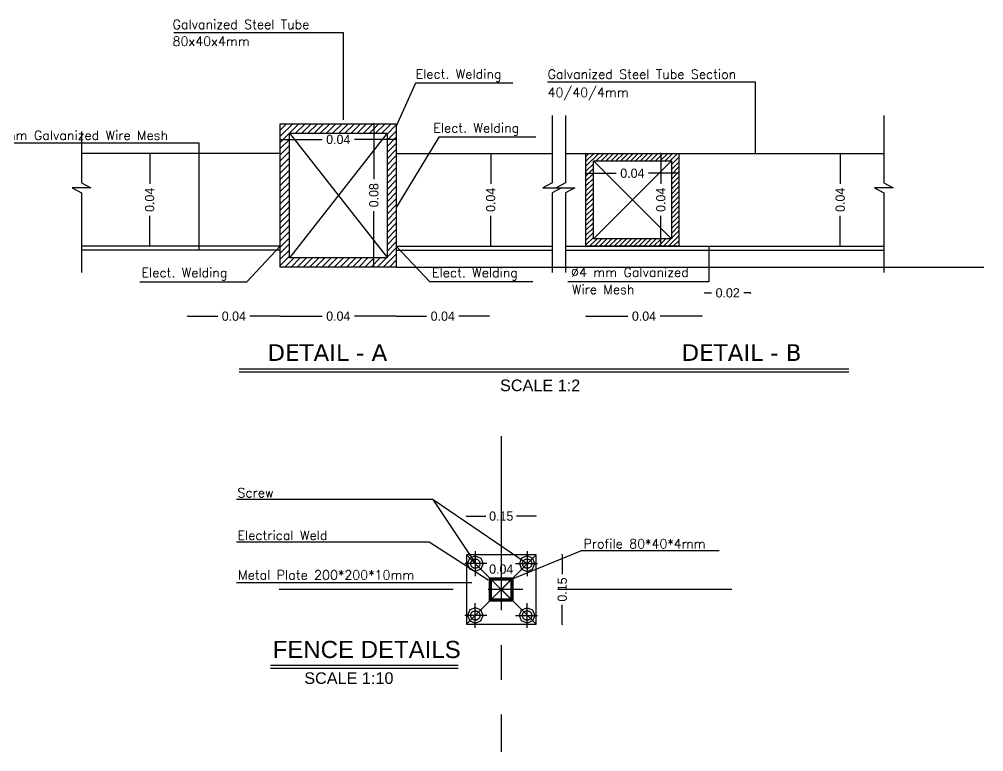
# Model space of a CAD drawing. Extents: x 151242 to 151523, y 158752 to 159354.
# Drawn here: x 151377.65 to 151398.43, y 158833.25 to 158849.04 of the extents above; entities that cross this region are included whole.
import ezdxf

# ---------------------------------------------------------------- set-up
doc = ezdxf.new("R2010")
doc.units = 0
doc.header["$LTSCALE"] = 3
doc.header["$MEASUREMENT"] = 0
doc.header["$PDMODE"] = 2
doc.header["$PDSIZE"] = 0.03
doc.linetypes.add('CENTER', pattern=[2, 1.25, -0.25, 0.25, -0.25])
doc.linetypes.add('HIDDEN', pattern=[9.525, 6.35, -3.175])
doc.layers.get('0').update_dxf_attribs({"linetype": 'CONTINUOUS'})
doc.layers.get('DEFPOINTS').update_dxf_attribs({"linetype": 'CONTINUOUS'})
doc.layers.add('1622', color=7, linetype='HIDDEN')
doc.layers.add('TEXTS', color=1, linetype='CONTINUOUS')
doc.styles.add('FUTURA', font='SAS_____.PFB')
doc.styles.add('ROMANS', font='romans.shx')
doc.styles.add('VERDANA', font='verdana.ttf', dxfattribs={"height": 0.25})
doc.dimstyles.new('1.10', dxfattribs={"dimtxt": 0.2, "dimasz": 0.01, "dimexe": 0, "dimexo": 0, "dimgap": 0.08, "dimtad": 0, "dimlfac": 0.1, "dimzin": 0, "dimdsep": 46, "dimtxsty": 'Standard', "dimblk1": 'OBLIQUE', "dimblk2": 'OBLIQUE', "dimsah": 1, "dimcen": 0, "dimse1": 1, "dimse2": 1, "dimclrd": 256, "dimclre": 256, "dimclrt": 4, "dimadec": 0, "dimazin": 0, "dimtfac": 5.555556, "dimtix": 1, "dimtofl": 0, "dimtmove": 2, "dimatfit": 3, "dimldrblk": 'OBLIQUE', "dimfxl": 1, "dimtolj": 1, "dimtzin": 0, "dimarcsym": 0})
doc.dimstyles.new('1.2m', dxfattribs={"dimtxt": 0.2, "dimasz": 0.01, "dimexe": 0, "dimexo": 0, "dimgap": 0.08, "dimtad": 0, "dimlfac": 0.02, "dimzin": 0, "dimdsep": 46, "dimtxsty": 'Standard', "dimblk1": 'OBLIQUE', "dimblk2": 'OBLIQUE', "dimsah": 1, "dimcen": 0, "dimse1": 1, "dimse2": 1, "dimclrd": 256, "dimclre": 256, "dimclrt": 4, "dimadec": 0, "dimazin": 0, "dimtfac": 5.555556, "dimtix": 1, "dimtofl": 0, "dimtmove": 2, "dimatfit": 3, "dimldrblk": 'OBLIQUE', "dimfxl": 1, "dimtolj": 1, "dimtzin": 0, "dimarcsym": 0})

# ---------------------------------------------------------------- blocks, each defined once
blk = doc.blocks.new('_OBLIQUE')
at = {"color": 0, "linetype": 'ByBlock'}
blk.add_line((-0.5, -0.5), (0.5, 0.5), dxfattribs=at)
blk = doc.blocks.new('*D778')
at = {"layer": '1622', "lineweight": -2, "ltscale": 10, "transparency": 16777216}
for p, q in [((151385.774, 158842.639), (151386.427, 158842.639)), ((151387.774, 158842.639), (151387.121, 158842.639))]:
    blk.add_line(p, q, dxfattribs=at)
at = {"layer": 'DEFPOINTS', "color": 0, "ltscale": 10, "transparency": 16777216}
for p in [(151385.774, 158844.472), (151387.774, 158844.472), (151387.774, 158842.639)]:
    blk.add_point(p, dxfattribs=at)
at = {"layer": '1622', "lineweight": -2, "ltscale": 10, "transparency": 16777216, "xscale": 0.01, "yscale": 0.01, "zscale": 0.01, "rotation": 180}
blk.add_blockref('_OBLIQUE', (151385.774, 158842.639), dxfattribs=at)
at = {"layer": '1622', "lineweight": -2, "ltscale": 10, "transparency": 16777216, "xscale": 0.01, "yscale": 0.01, "zscale": 0.01}
blk.add_blockref('_OBLIQUE', (151387.774, 158842.639), dxfattribs=at)
at = {"layer": '1622', "color": 4, "ltscale": 10, "transparency": 16777216, "insert": (151386.774, 158842.639), "char_height": 0.2, "attachment_point": 5}
blk.add_mtext('\\A1;0.04', dxfattribs=at)
blk = doc.blocks.new('*D779')
at = {"layer": '1622', "lineweight": -2, "ltscale": 10, "transparency": 16777216}
for p, q in [((151383.274, 158842.639), (151384.177, 158842.639)), ((151385.774, 158842.639), (151384.871, 158842.639))]:
    blk.add_line(p, q, dxfattribs=at)
at = {"layer": 'DEFPOINTS', "color": 0, "ltscale": 10, "transparency": 16777216}
for p in [(151383.274, 158844.222), (151385.774, 158844.222), (151383.274, 158842.639)]:
    blk.add_point(p, dxfattribs=at)
at = {"layer": '1622', "lineweight": -2, "ltscale": 10, "transparency": 16777216, "xscale": 0.01, "yscale": 0.01, "zscale": 0.01, "rotation": 180}
blk.add_blockref('_OBLIQUE', (151383.274, 158842.639), dxfattribs=at)
at = {"layer": '1622', "lineweight": -2, "ltscale": 10, "transparency": 16777216, "xscale": 0.01, "yscale": 0.01, "zscale": 0.01}
blk.add_blockref('_OBLIQUE', (151385.774, 158842.639), dxfattribs=at)
at = {"layer": '1622', "color": 4, "ltscale": 10, "transparency": 16777216, "insert": (151384.524, 158842.639), "char_height": 0.2, "attachment_point": 5}
blk.add_mtext('\\A1;0.04', dxfattribs=at)
blk = doc.blocks.new('*D780')
at = {"layer": '1622', "lineweight": -2, "ltscale": 10, "transparency": 16777216}
for p, q in [((151381.274, 158842.639), (151381.927, 158842.639)), ((151383.274, 158842.639), (151382.621, 158842.639))]:
    blk.add_line(p, q, dxfattribs=at)
at = {"layer": 'DEFPOINTS', "color": 0, "ltscale": 10, "transparency": 16777216}
for p in [(151381.274, 158844.472), (151383.274, 158844.222), (151381.274, 158842.639)]:
    blk.add_point(p, dxfattribs=at)
at = {"layer": '1622', "lineweight": -2, "ltscale": 10, "transparency": 16777216, "xscale": 0.01, "yscale": 0.01, "zscale": 0.01, "rotation": 180}
blk.add_blockref('_OBLIQUE', (151381.274, 158842.639), dxfattribs=at)
at = {"layer": '1622', "lineweight": -2, "ltscale": 10, "transparency": 16777216, "xscale": 0.01, "yscale": 0.01, "zscale": 0.01}
blk.add_blockref('_OBLIQUE', (151383.274, 158842.639), dxfattribs=at)
at = {"layer": '1622', "color": 4, "ltscale": 10, "transparency": 16777216, "insert": (151382.274, 158842.639), "char_height": 0.2, "attachment_point": 5}
blk.add_mtext('\\A1;0.04', dxfattribs=at)
blk = doc.blocks.new('*D781')
at = {"layer": '1622', "lineweight": -2, "ltscale": 10, "transparency": 16777216}
for p, q in [((151392.412, 158843.141), (151392.565, 158843.141)), ((151393.412, 158843.141), (151393.259, 158843.141))]:
    blk.add_line(p, q, dxfattribs=at)
at = {"layer": 'DEFPOINTS', "color": 0, "ltscale": 10, "transparency": 16777216}
for p in [(151392.412, 158844.472), (151393.412, 158844.472), (151393.412, 158843.141)]:
    blk.add_point(p, dxfattribs=at)
at = {"layer": '1622', "lineweight": -2, "ltscale": 10, "transparency": 16777216, "xscale": 0.01, "yscale": 0.01, "zscale": 0.01, "rotation": 180}
blk.add_blockref('_OBLIQUE', (151392.412, 158843.141), dxfattribs=at)
at = {"layer": '1622', "lineweight": -2, "ltscale": 10, "transparency": 16777216, "xscale": 0.01, "yscale": 0.01, "zscale": 0.01}
blk.add_blockref('_OBLIQUE', (151393.412, 158843.141), dxfattribs=at)
at = {"layer": '1622', "color": 4, "ltscale": 10, "transparency": 16777216, "insert": (151392.912, 158843.141), "char_height": 0.2, "attachment_point": 5}
blk.add_mtext('\\A1;0.02', dxfattribs=at)
blk = doc.blocks.new('*D782')
at = {"layer": '1622', "lineweight": -2, "ltscale": 10, "transparency": 16777216}
for p, q in [((151387.807, 158846.148), (151387.807, 158845.495)), ((151387.807, 158844.148), (151387.807, 158844.802))]:
    blk.add_line(p, q, dxfattribs=at)
at = {"layer": 'DEFPOINTS', "color": 0, "ltscale": 10, "transparency": 16777216}
for p in [(151388.099, 158846.148), (151387.807, 158844.148), (151388.099, 158844.148)]:
    blk.add_point(p, dxfattribs=at)
at = {"layer": '1622', "lineweight": -2, "ltscale": 10, "transparency": 16777216, "xscale": 0.01, "yscale": 0.01, "zscale": 0.01}
for p, rotation in [((151387.807, 158846.148), 90), ((151387.807, 158844.148), 270)]:
    blk.add_blockref('_OBLIQUE', p, dxfattribs=dict(at, rotation=rotation))
at = {"layer": '1622', "color": 4, "ltscale": 10, "transparency": 16777216, "insert": (151387.807, 158845.148), "char_height": 0.2, "attachment_point": 5, "rotation": 90}
blk.add_mtext('\\A1;0.04', dxfattribs=at)
blk = doc.blocks.new('*D783')
at = {"layer": '1622', "lineweight": -2, "ltscale": 10, "transparency": 16777216}
for p, q in [((151385.29, 158846.791), (151385.29, 158845.593)), ((151385.29, 158843.702), (151385.29, 158844.9))]:
    blk.add_line(p, q, dxfattribs=at)
at = {"layer": 'DEFPOINTS', "color": 0, "ltscale": 10, "transparency": 16777216}
for p in [(151385.261, 158846.791), (151385.261, 158843.702), (151385.29, 158843.702)]:
    blk.add_point(p, dxfattribs=at)
at = {"layer": '1622', "lineweight": -2, "ltscale": 10, "transparency": 16777216, "xscale": 0.01, "yscale": 0.01, "zscale": 0.01}
for p, rotation in [((151385.29, 158846.791), 90), ((151385.29, 158843.702), 270)]:
    blk.add_blockref('_OBLIQUE', p, dxfattribs=dict(at, rotation=rotation))
at = {"layer": '1622', "color": 4, "ltscale": 10, "transparency": 16777216, "insert": (151385.29, 158845.247), "char_height": 0.2, "attachment_point": 5, "rotation": 90}
blk.add_mtext('\\A1;0.08', dxfattribs=at)
blk = doc.blocks.new('*D784')
at = {"layer": '1622', "lineweight": -2, "ltscale": 10, "transparency": 16777216}
for p, q in [((151383.274, 158846.449), (151384.177, 158846.449)), ((151385.774, 158846.449), (151384.871, 158846.449))]:
    blk.add_line(p, q, dxfattribs=at)
at = {"layer": 'DEFPOINTS', "color": 0, "ltscale": 10, "transparency": 16777216}
for p in [(151383.274, 158846.984), (151385.774, 158846.984), (151383.274, 158846.449)]:
    blk.add_point(p, dxfattribs=at)
at = {"layer": '1622', "lineweight": -2, "ltscale": 10, "transparency": 16777216, "xscale": 0.01, "yscale": 0.01, "zscale": 0.01, "rotation": 180}
blk.add_blockref('_OBLIQUE', (151383.274, 158846.449), dxfattribs=at)
at = {"layer": '1622', "lineweight": -2, "ltscale": 10, "transparency": 16777216, "xscale": 0.01, "yscale": 0.01, "zscale": 0.01}
blk.add_blockref('_OBLIQUE', (151385.774, 158846.449), dxfattribs=at)
at = {"layer": '1622', "color": 4, "ltscale": 10, "transparency": 16777216, "insert": (151384.524, 158846.449), "char_height": 0.2, "attachment_point": 5}
blk.add_mtext('\\A1;0.04', dxfattribs=at)
blk = doc.blocks.new('*D785')
at = {"layer": '1622', "lineweight": -2, "ltscale": 10, "transparency": 16777216}
for p, q in [((151395.337, 158846.148), (151395.337, 158845.495)), ((151395.337, 158844.148), (151395.337, 158844.802))]:
    blk.add_line(p, q, dxfattribs=at)
at = {"layer": 'DEFPOINTS', "color": 0, "ltscale": 10, "transparency": 16777216}
for p in [(151395.628, 158846.148), (151395.337, 158844.148), (151395.628, 158844.148)]:
    blk.add_point(p, dxfattribs=at)
at = {"layer": '1622', "lineweight": -2, "ltscale": 10, "transparency": 16777216, "xscale": 0.01, "yscale": 0.01, "zscale": 0.01}
for p, rotation in [((151395.337, 158846.148), 90), ((151395.337, 158844.148), 270)]:
    blk.add_blockref('_OBLIQUE', p, dxfattribs=dict(at, rotation=rotation))
at = {"layer": '1622', "color": 4, "ltscale": 10, "transparency": 16777216, "insert": (151395.337, 158845.148), "char_height": 0.2, "attachment_point": 5, "rotation": 90}
blk.add_mtext('\\A1;0.04', dxfattribs=at)
blk = doc.blocks.new('*D786')
at = {"layer": '1622', "lineweight": -2, "ltscale": 10, "transparency": 16777216}
for p, q in [((151380.461, 158846.148), (151380.461, 158845.495)), ((151380.461, 158844.148), (151380.461, 158844.802))]:
    blk.add_line(p, q, dxfattribs=at)
at = {"layer": 'DEFPOINTS', "color": 0, "ltscale": 10, "transparency": 16777216}
for p in [(151380.753, 158846.148), (151380.461, 158844.148), (151380.753, 158844.148)]:
    blk.add_point(p, dxfattribs=at)
at = {"layer": '1622', "lineweight": -2, "ltscale": 10, "transparency": 16777216, "xscale": 0.01, "yscale": 0.01, "zscale": 0.01}
for p, rotation in [((151380.461, 158846.148), 90), ((151380.461, 158844.148), 270)]:
    blk.add_blockref('_OBLIQUE', p, dxfattribs=dict(at, rotation=rotation))
at = {"layer": '1622', "color": 4, "ltscale": 10, "transparency": 16777216, "insert": (151380.461, 158845.148), "char_height": 0.2, "attachment_point": 5, "rotation": 90}
blk.add_mtext('\\A1;0.04', dxfattribs=at)
blk = doc.blocks.new('*D787')
at = {"layer": '1622', "lineweight": -2, "ltscale": 10, "transparency": 16777216}
for p, q in [((151387.284, 158838.329), (151387.704, 158838.329)), ((151388.784, 158838.329), (151388.364, 158838.329))]:
    blk.add_line(p, q, dxfattribs=at)
at = {"layer": 'DEFPOINTS', "color": 0, "ltscale": 10, "transparency": 16777216}
for p in [(151388.784, 158838.329), (151387.284, 158837.497), (151388.784, 158837.497)]:
    blk.add_point(p, dxfattribs=at)
at = {"layer": '1622', "lineweight": -2, "ltscale": 10, "transparency": 16777216, "xscale": 0.01, "yscale": 0.01, "zscale": 0.01, "rotation": 180}
blk.add_blockref('_OBLIQUE', (151387.284, 158838.329), dxfattribs=at)
at = {"layer": '1622', "lineweight": -2, "ltscale": 10, "transparency": 16777216, "xscale": 0.01, "yscale": 0.01, "zscale": 0.01}
blk.add_blockref('_OBLIQUE', (151388.784, 158838.329), dxfattribs=at)
at = {"layer": '1622', "color": 4, "ltscale": 10, "transparency": 16777216, "insert": (151388.034, 158838.329), "char_height": 0.2, "attachment_point": 5}
blk.add_mtext('\\A1;0.15', dxfattribs=at)
blk = doc.blocks.new('*D789')
at = {"layer": 'DEFPOINTS', "color": 0, "ltscale": 10, "transparency": 16777216}
for p in [(151387.784, 158837.187), (151387.784, 158836.997), (151388.284, 158836.997)]:
    blk.add_point(p, dxfattribs=at)
at = {"layer": '1622', "color": 4, "ltscale": 10, "transparency": 16777216, "insert": (151388.034, 158837.187), "char_height": 0.2, "attachment_point": 5}
blk.add_mtext('\\A1;0.04', dxfattribs=at)
blk = doc.blocks.new('*D790')
at = {"layer": '1622', "lineweight": -2, "ltscale": 10, "transparency": 16777216}
for p, q in [((151389.348, 158837.497), (151389.348, 158837.077)), ((151389.348, 158835.997), (151389.348, 158836.417))]:
    blk.add_line(p, q, dxfattribs=at)
at = {"layer": 'DEFPOINTS', "color": 0, "ltscale": 10, "transparency": 16777216}
for p in [(151388.784, 158837.497), (151388.784, 158835.997), (151389.348, 158835.997)]:
    blk.add_point(p, dxfattribs=at)
at = {"layer": '1622', "lineweight": -2, "ltscale": 10, "transparency": 16777216, "xscale": 0.01, "yscale": 0.01, "zscale": 0.01}
for p, rotation in [((151389.348, 158837.497), 90), ((151389.348, 158835.997), 270)]:
    blk.add_blockref('_OBLIQUE', p, dxfattribs=dict(at, rotation=rotation))
at = {"layer": '1622', "color": 4, "ltscale": 10, "transparency": 16777216, "insert": (151389.348, 158836.747), "char_height": 0.2, "attachment_point": 5, "rotation": 90}
blk.add_mtext('\\A1;0.15', dxfattribs=at)
blk = doc.blocks.new('*D815')
at = {"layer": '1622', "lineweight": -2, "ltscale": 10, "transparency": 16777216}
for p, q in [((151389.859, 158842.639), (151390.763, 158842.639)), ((151392.359, 158842.639), (151391.456, 158842.639))]:
    blk.add_line(p, q, dxfattribs=at)
at = {"layer": 'DEFPOINTS', "color": 0, "ltscale": 10, "transparency": 16777216}
for p in [(151389.859, 158844.222), (151392.359, 158844.222), (151389.859, 158842.639)]:
    blk.add_point(p, dxfattribs=at)
at = {"layer": '1622', "lineweight": -2, "ltscale": 10, "transparency": 16777216, "xscale": 0.01, "yscale": 0.01, "zscale": 0.01, "rotation": 180}
blk.add_blockref('_OBLIQUE', (151389.859, 158842.639), dxfattribs=at)
at = {"layer": '1622', "lineweight": -2, "ltscale": 10, "transparency": 16777216, "xscale": 0.01, "yscale": 0.01, "zscale": 0.01}
blk.add_blockref('_OBLIQUE', (151392.359, 158842.639), dxfattribs=at)
at = {"layer": '1622', "color": 4, "ltscale": 10, "transparency": 16777216, "insert": (151391.109, 158842.639), "char_height": 0.2, "attachment_point": 5}
blk.add_mtext('\\A1;0.04', dxfattribs=at)
blk = doc.blocks.new('*D816')
at = {"layer": '1622', "lineweight": -2, "ltscale": 10, "transparency": 16777216}
for p, q in [((151391.472, 158846.148), (151391.472, 158845.495)), ((151391.472, 158844.148), (151391.472, 158844.802))]:
    blk.add_line(p, q, dxfattribs=at)
at = {"layer": 'DEFPOINTS', "color": 0, "ltscale": 10, "transparency": 16777216}
for p in [(151391.449, 158846.148), (151391.449, 158844.148), (151391.472, 158844.148)]:
    blk.add_point(p, dxfattribs=at)
at = {"layer": '1622', "lineweight": -2, "ltscale": 10, "transparency": 16777216, "xscale": 0.01, "yscale": 0.01, "zscale": 0.01}
for p, rotation in [((151391.472, 158846.148), 90), ((151391.472, 158844.148), 270)]:
    blk.add_blockref('_OBLIQUE', p, dxfattribs=dict(at, rotation=rotation))
at = {"layer": '1622', "color": 4, "ltscale": 10, "transparency": 16777216, "insert": (151391.472, 158845.148), "char_height": 0.2, "attachment_point": 5, "rotation": 90}
blk.add_mtext('\\A1;0.04', dxfattribs=at)
blk = doc.blocks.new('*D817')
at = {"layer": '1622', "lineweight": -2, "ltscale": 10, "transparency": 16777216}
for p, q in [((151389.859, 158845.72), (151390.513, 158845.72)), ((151391.859, 158845.72), (151391.206, 158845.72))]:
    blk.add_line(p, q, dxfattribs=at)
at = {"layer": 'DEFPOINTS', "color": 0, "ltscale": 10, "transparency": 16777216}
for p in [(151389.859, 158846.148), (151391.859, 158846.148), (151389.859, 158845.72)]:
    blk.add_point(p, dxfattribs=at)
at = {"layer": '1622', "lineweight": -2, "ltscale": 10, "transparency": 16777216, "xscale": 0.01, "yscale": 0.01, "zscale": 0.01, "rotation": 180}
blk.add_blockref('_OBLIQUE', (151389.859, 158845.72), dxfattribs=at)
at = {"layer": '1622', "lineweight": -2, "ltscale": 10, "transparency": 16777216, "xscale": 0.01, "yscale": 0.01, "zscale": 0.01}
blk.add_blockref('_OBLIQUE', (151391.859, 158845.72), dxfattribs=at)
at = {"layer": '1622', "color": 4, "ltscale": 10, "transparency": 16777216, "insert": (151390.859, 158845.72), "char_height": 0.2, "attachment_point": 5}
blk.add_mtext('\\A1;0.04', dxfattribs=at)

msp = doc.modelspace()

# ---------------------------------------------------------------- hatches: boundary and pattern name
at = {"layer": '1622', "linetype": 'Continuous'}
h = msp.add_hatch(dxfattribs=at)
h.set_pattern_fill('ANSI31', color=8, scale=0.75, style=0)
h.set_pattern_definition([(45, (154455.66299, 165086.03729), (-0.0662912607, 0.0662912607), [])])
h.paths.add_polyline_path([(151385.774, 158846.78), (151383.274, 158846.78), (151383.274, 158843.699), (151385.774, 158843.699)])
h.paths.add_polyline_path([(151385.574, 158846.583), (151385.574, 158843.899), (151383.474, 158843.899), (151383.474, 158846.583)], flags=16)
h = msp.add_hatch(dxfattribs=at)
h.set_pattern_fill('ANSI31', color=8, scale=0.6, style=0)
h.set_pattern_definition([(45, (153847.77043, 163838.01884), (-0.0530330086, 0.0530330086), [])])
h.paths.add_polyline_path([(151391.859, 158846.148), (151389.859, 158846.148), (151389.859, 158844.148), (151391.859, 158844.148)])
h.paths.add_polyline_path([(151391.699, 158845.988), (151391.699, 158844.308), (151390.019, 158844.308), (151390.019, 158845.988)], flags=16)
h = msp.add_hatch(dxfattribs=at)
h.set_pattern_fill('ANSI31', color=8, scale=0.15, style=0)
h.set_pattern_definition([(45, (152002.26148, 160084.964749), (-0.01325825215, 0.01325825215), [])])
h.paths.add_polyline_path([(151388.284, 158836.997), (151387.784, 158836.997), (151387.784, 158836.497), (151388.284, 158836.497)])
h.paths.add_polyline_path([(151388.244, 158836.957), (151388.244, 158836.537), (151387.824, 158836.537), (151387.824, 158836.957)], flags=16)

# ---------------------------------------------------------------- linework, layer by layer
at = {"layer": '1622', "ltscale": 4}
for p, q in [((151384.639, 158848.751), (151380.98, 158848.751)), ((151384.639, 158846.873), (151384.639, 158848.751)), ((151386.19, 158847.661), (151385.774, 158846.734)), ((151388.285, 158847.661), (151386.19, 158847.661)), ((151393.512, 158847.686), (151389.033, 158847.686)), ((151392.894, 158847.686), (151390.449, 158847.686)), ((151393.512, 158846.148), (151393.512, 158847.686)), ((151386.687, 158846.499), (151385.771, 158844.986)), ((151388.782, 158846.499), (151386.687, 158846.499)), ((151381.527, 158846.367), (151376.866, 158846.367)), ((151381.527, 158844.066), (151381.527, 158846.367)), ((151382.552, 158843.38), (151383.274, 158844.148)), ((151386.496, 158843.38), (151385.774, 158844.148)), ((151392.506, 158844.148), (151392.506, 158843.38)), ((151380.25, 158843.38), (151382.552, 158843.38)), ((151388.713, 158843.38), (151386.496, 158843.38)), ((151392.506, 158843.38), (151389.469, 158843.38)), ((151386.567, 158838.685), (151382.332, 158838.685)), ((151387.488, 158837.306), (151386.567, 158838.685)), ((151386.567, 158838.685), (151388.593, 158837.306)), ((151386.485, 158837.766), (151382.332, 158837.766)), ((151387.755, 158836.949), (151386.485, 158837.766)), ((151387.284, 158837.497), (151388.784, 158835.997)), ((151388.784, 158837.497), (151387.284, 158835.997)), ((151388.207, 158836.952), (151389.748, 158837.578)), ((151392.728, 158837.578), (151389.748, 158837.578)), ((151387.399, 158836.888), (151382.332, 158836.888))]:
    msp.add_line(p, q, dxfattribs=at)
at = {"layer": '1622', "color": 1, "linetype": 'Continuous'}
for p, q in [((151385.574, 158846.587), (151383.474, 158843.898)), ((151383.474, 158846.582), (151385.574, 158843.902)), ((151391.699, 158845.988), (151390.019, 158844.308)), ((151390.019, 158845.988), (151391.699, 158844.308)), ((151388.244, 158836.957), (151387.824, 158836.537)), ((151387.824, 158836.957), (151388.244, 158836.537))]:
    msp.add_line(p, q, dxfattribs=at)
at = {"layer": '1622', "color": 8, "linetype": 'Continuous'}
for p, q in [((151383.274, 158846.148), (151378.993, 158846.148)), ((151385.774, 158846.148), (151389.131, 158846.148)), ((151389.42, 158846.148), (151396.278, 158846.148)), ((151383.274, 158844.148), (151378.993, 158844.148)), ((151385.774, 158844.148), (151389.131, 158844.148)), ((151389.42, 158844.148), (151396.278, 158844.148)), ((151383.274, 158844.066), (151378.993, 158844.066)), ((151385.774, 158844.066), (151389.131, 158844.066)), ((151389.42, 158844.066), (151396.278, 158844.066))]:
    msp.add_line(p, q, dxfattribs=at)
at = {"layer": '1622'}
for p, q in [((151382.387, 158841.508), (151395.521, 158841.508)), ((151382.387, 158841.443), (151395.521, 158841.443)), ((151383.064, 158835.119), (151387.104, 158835.119)), ((151383.064, 158835.053), (151387.104, 158835.053))]:
    msp.add_line(p, q, dxfattribs=at)
at = {"layer": '1622', "color": 8, "linetype": 'CENTER'}
for p, q in [((151388.034, 158840.05), (151388.034, 158833.251)), ((151393.002, 158836.747), (151383.154, 158836.747))]:
    msp.add_line(p, q, dxfattribs=at)
at = {"layer": '1622', "color": 253}
for p, q in [((151387.475, 158837.571), (151387.475, 158837.038)), ((151388.593, 158837.571), (151388.593, 158837.038)), ((151387.723, 158837.306), (151387.252, 158837.306)), ((151388.344, 158837.306), (151388.815, 158837.306)), ((151387.475, 158835.923), (151387.475, 158836.456)), ((151388.593, 158835.923), (151388.593, 158836.456)), ((151387.723, 158836.188), (151387.252, 158836.188)), ((151388.344, 158836.188), (151388.815, 158836.188))]:
    msp.add_line(p, q, dxfattribs=at)
at = {"layer": '1622', "color": 3, "linetype": 'Continuous'}
for points in [[(151389.131, 158846.964), (151389.131, 158845.512), (151388.93, 158845.406), (151389.333, 158845.406), (151389.131, 158845.301), (151389.131, 158843.579)], [(151389.42, 158846.964), (151389.42, 158845.512), (151389.219, 158845.406), (151389.621, 158845.406), (151389.42, 158845.301), (151389.42, 158843.579)], [(151396.278, 158846.964), (151396.278, 158845.512), (151396.48, 158845.406), (151396.077, 158845.406), (151396.278, 158845.301), (151396.278, 158843.579)], [(151378.993, 158846.619), (151378.993, 158845.512), (151379.194, 158845.406), (151378.791, 158845.406), (151378.993, 158845.301), (151378.993, 158843.579)]]:
    msp.add_lwpolyline(points, dxfattribs=at)
at = {"layer": '1622', "linetype": 'Continuous'}
for points in [[(151383.274, 158846.785), (151385.774, 158846.785), (151385.774, 158843.699), (151383.274, 158843.699), (151383.274, 158846.785)], [(151389.859, 158846.148), (151391.859, 158846.148), (151391.859, 158844.148), (151389.859, 158844.148), (151389.859, 158846.148)], [(151387.784, 158836.997), (151388.284, 158836.997), (151388.284, 158836.497), (151387.784, 158836.497), (151387.784, 158836.997)]]:
    msp.add_lwpolyline(points, dxfattribs=at)
at = {"layer": '1622', "color": 1, "linetype": 'Continuous'}
for points in [[(151383.474, 158846.585), (151385.574, 158846.585), (151385.574, 158843.899), (151383.474, 158843.899)], [(151390.019, 158845.988), (151391.699, 158845.988), (151391.699, 158844.308), (151390.019, 158844.308)], [(151387.824, 158836.957), (151388.244, 158836.957), (151388.244, 158836.537), (151387.824, 158836.537)]]:
    msp.add_lwpolyline(points, close=True, dxfattribs=at)
at = {"layer": '1622', "color": 3}
msp.add_lwpolyline([(151388.784, 158837.497), (151387.284, 158837.497), (151387.284, 158835.997), (151388.784, 158835.997)], close=True, dxfattribs=at)
at = {"layer": '1622', "color": 253}
for points in [[(151387.307, 158837.306), (151387.356, 158837.425), (151387.475, 158837.474), (151387.593, 158837.425), (151387.642, 158837.306), (151387.593, 158837.188), (151387.475, 158837.139), (151387.356, 158837.188)], [(151388.76, 158837.306), (151388.711, 158837.425), (151388.593, 158837.474), (151388.474, 158837.425), (151388.425, 158837.306), (151388.474, 158837.188), (151388.593, 158837.139), (151388.711, 158837.188)], [(151387.307, 158836.188), (151387.356, 158836.07), (151387.475, 158836.021), (151387.593, 158836.07), (151387.642, 158836.188), (151387.593, 158836.306), (151387.475, 158836.356), (151387.356, 158836.306)], [(151388.76, 158836.188), (151388.711, 158836.07), (151388.593, 158836.021), (151388.474, 158836.07), (151388.425, 158836.188), (151388.474, 158836.306), (151388.593, 158836.356), (151388.711, 158836.306)]]:
    msp.add_lwpolyline(points, close=True, dxfattribs=at)
for centre in [(151387.475, 158837.306), (151388.593, 158837.306), (151387.475, 158836.188), (151388.593, 158836.188)]:
    msp.add_circle(centre, 0.1, dxfattribs=at)
at = {"layer": 'TEXTS', "color": 2}
msp.add_line((151385.774, 158843.699), (151398.427, 158843.699), dxfattribs=at)

# ---------------------------------------------------------------- texts
at = {"layer": '1622', "color": 6, "style": 'ROMANS'}
for s, p in [('Galvanized Steel Tube ', (151380.953, 158848.83)), ('80x40x4mm', (151380.953, 158848.466)), ('Elect. Welding', (151386.189, 158847.76)), ('Galvanized Steel Tube Section', (151389.033, 158847.756)), ('40/40/4mm ', (151389.033, 158847.364)), ('Elect. Welding', (151386.57, 158846.598)), ('%%C4 mm Galvanized Wire Mesh ', (151376.836, 158846.438)), ('Elect. Welding', (151380.285, 158843.479)), ('Elect. Welding', (151386.542, 158843.479)), ('%%C4 mm Galvanized ', (151389.536, 158843.485)), ('Wire Mesh ', (151389.556, 158843.116)), ('Screw', (151382.352, 158838.733)), ('Electrical Weld', (151382.352, 158837.815)), ('Profile 80*40*4mm', (151389.805, 158837.635)), ('Metal Plate 200*200*10mm', (151382.365, 158836.961))]:
    msp.add_text(s, height=0.2, dxfattribs=at).set_placement(p)
at = {"layer": '1622', "color": 4}
for s, height, style, p in [('DETAIL - A', 0.36, 'VERDANA', (151382.997, 158841.675)), ('DETAIL - B', 0.36, 'VERDANA', (151391.918, 158841.675)), ('FENCE DETAILS', 0.37014, 'FUTURA', (151383.11, 158835.27))]:
    msp.add_text(s, height=height, dxfattribs=dict(at, style=style)).set_placement(p)
at = {"layer": '1622', "style": 'FUTURA'}
for s, p in [('SCALE 1:2', (151388.008, 158841.023)), ('SCALE 1:10', (151383.791, 158834.712))]:
    msp.add_text(s, height=0.25, dxfattribs=at).set_placement(p)

# ---------------------------------------------------------------- dimensions: what is measured, and where the dimension line sits
at = {"layer": '1622', "color": 8, "ltscale": 10}
for base, p1, p2, dimstyle, picture, middle in [((151383.274, 158846.449), (151385.774, 158846.984), (151383.274, 158846.984), '1.2m', '*D784', (151384.524, 158846.449)), ((151389.859, 158845.72), (151391.859, 158846.148), (151389.859, 158846.148), '1.2m', '*D817', (151390.859, 158845.72)), ((151383.274, 158842.639), (151385.774, 158844.222), (151383.274, 158844.222), '1.2m', '*D779', (151384.524, 158842.639)), ((151389.859, 158842.639), (151392.359, 158844.222), (151389.859, 158844.222), '1.2m', '*D815', (151391.109, 158842.639)), ((151387.784, 158837.187), (151388.284, 158836.997), (151387.784, 158836.997), '1.10', '*D789', (151388.034, 158837.187))]:
    dim = msp.add_linear_dim(base=base, p1=p1, p2=p2, text='0.04', dimstyle=dimstyle, dxfattribs=at)
    dim.commit()
    dim.dimension.update_dxf_attribs({"geometry": picture, "text_midpoint": middle})
for base, p1, p2, text, picture, middle in [((151385.29, 158843.702), (151385.261, 158846.791), (151385.261, 158843.702), '0.08', '*D783', (151385.29, 158845.247)), ((151391.472, 158844.148), (151391.449, 158846.148), (151391.449, 158844.148), '0.04', '*D816', (151391.472, 158845.148))]:
    dim = msp.add_linear_dim(base=base, p1=p1, p2=p2, angle=90, text=text, dimstyle='1.2m', dxfattribs=at)
    dim.commit()
    dim.dimension.update_dxf_attribs({"geometry": picture, "text_midpoint": middle})
for base, p1, p2, dimstyle, picture, middle in [((151380.461, 158844.148), (151380.753, 158846.148), (151380.753, 158844.148), '1.2m', '*D786', (151380.461, 158845.148)), ((151387.807, 158844.148), (151388.099, 158846.148), (151388.099, 158844.148), '1.2m', '*D782', (151387.807, 158845.148)), ((151395.337, 158844.148), (151395.628, 158846.148), (151395.628, 158844.148), '1.2m', '*D785', (151395.337, 158845.148)), ((151389.348, 158835.997), (151388.784, 158837.497), (151388.784, 158835.997), '1.10', '*D790', (151389.348, 158836.747))]:
    dim = msp.add_linear_dim(base=base, p1=p1, p2=p2, angle=90, dimstyle=dimstyle, dxfattribs=at)
    dim.commit()
    dim.dimension.update_dxf_attribs({"geometry": picture, "text_midpoint": middle})
for base, p1, p2, dimstyle, picture, middle in [((151381.274, 158842.639), (151383.274, 158844.222), (151381.274, 158844.472), '1.2m', '*D780', (151382.274, 158842.639)), ((151387.774, 158842.639), (151385.774, 158844.472), (151387.774, 158844.472), '1.2m', '*D778', (151386.774, 158842.639)), ((151393.412, 158843.141), (151392.412, 158844.472), (151393.412, 158844.472), '1.2m', '*D781', (151392.912, 158843.141)), ((151388.784, 158838.329), (151387.284, 158837.497), (151388.784, 158837.497), '1.10', '*D787', (151388.034, 158838.329))]:
    dim = msp.add_linear_dim(base=base, p1=p1, p2=p2, dimstyle=dimstyle, dxfattribs=at)
    dim.commit()
    dim.dimension.update_dxf_attribs({"geometry": picture, "text_midpoint": middle})

doc.saveas('drawing.dxf')
